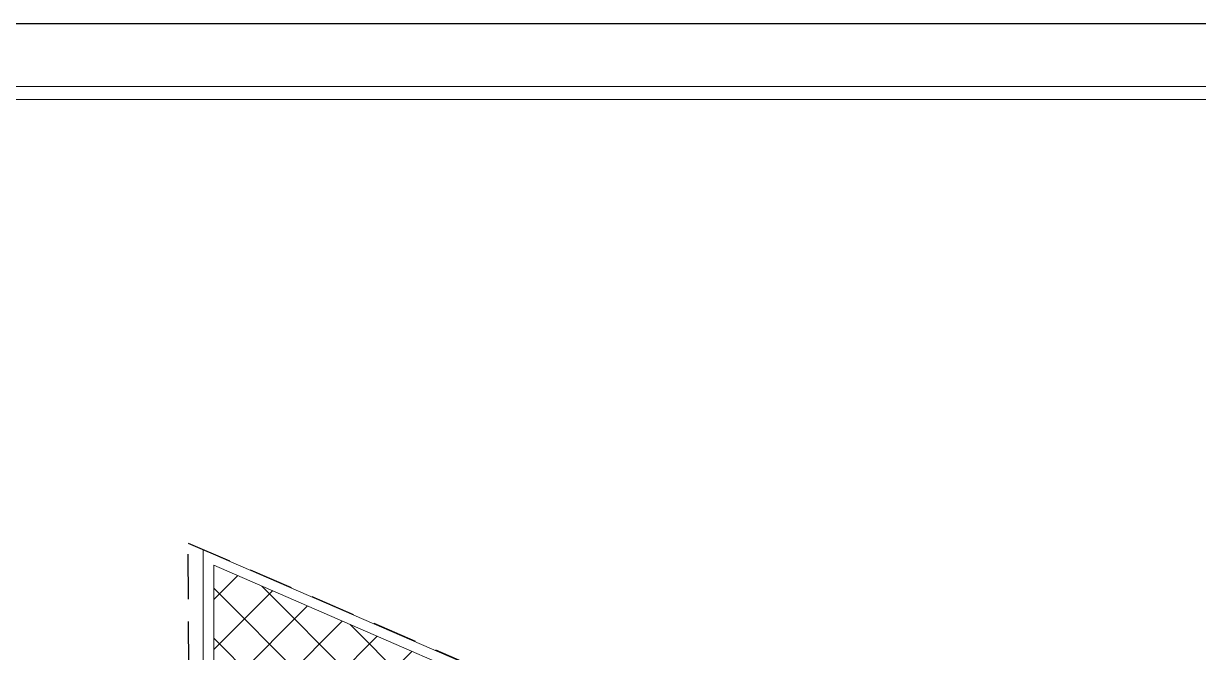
# Model space of a CAD drawing. Header units: millimetres. Extents: x 1832547 to 2001569, y -558009 to -417808.
# Drawn here: x 1906269 to 1922883, y -426693 to -417808 of the extents above; entities that cross this region are included whole.
import ezdxf

# ---------------------------------------------------------------- set-up
doc = ezdxf.new("R2010")
doc.units = ezdxf.units.MM
doc.header["$MEASUREMENT"] = 0
doc.linetypes.add('CENTER', pattern=[2, 1.25, -0.25, 0.25, -0.25])
doc.linetypes.add('HIDDEN', pattern=[9.525, 6.35, -3.175])
doc.layers.get('0').update_dxf_attribs({"linetype": 'CONTINUOUS'})
doc.layers.get('DEFPOINTS').update_dxf_attribs({"linetype": 'CONTINUOUS'})
for name, color, linetype, lineweight in [('CA.thay 145', 145, 'CONTINUOUS', 18), ('CA.tim 67', 67, 'CENTER', 9), ('CA.vat lieu 08', 8, 'CONTINUOUS', 5)]:
    doc.layers.add(name, color=color, linetype=linetype, lineweight=lineweight)

# ---------------------------------------------------------------- blocks, each defined once
blk = doc.blocks.new('A$C2d76a15f')
at = {"color": 4, "linetype": 'Continuous', "lineweight": 18}
blk.add_line((27498.5, 19312.8), (1212.4, 19312.8), dxfattribs=at)
blk.add_line((27405.3, 19219.6), (1305.6, 19219.6))
at = {"layer": 'DEFPOINTS', "ltscale": 600}
blk.add_line((0, 19765.3), (27951, 19765.3), dxfattribs=at)
blk = doc.blocks.new('A$C9f860816')
at = {"layer": 'CA.vat lieu 08', "ltscale": 1000}
h = blk.add_hatch(dxfattribs=at)
h.set_pattern_fill('ANSI37', color=256, scale=4000, angle=90)
h.set_pattern_definition([(135, (9399.46, 16430.64), (-353.553, -353.553), []), (225, (9399.46, 16430.64), (353.553, -353.553), [])])
h.paths.add_polyline_path([(12140, 18393), (7550, 20389), (6659, 20776), (6659, 15756), (12140, 15756)])
at = {"layer": 'CA.thay 145'}
for points in [[(6509, 15756), (6509, 20992), (18544, 15780), (13395, 56), (11529, 56)], [(6659, 15756), (6659, 20776), (18360, 15689), (13283, 206), (11529, 206)]]:
    blk.add_lwpolyline(points, dxfattribs=at)

msp = doc.modelspace()

# ---------------------------------------------------------------- linework, layer by layer
at = {"color": 12, "linetype": 'HIDDEN', "ltscale": 100, "true_color": 0xc20013}
msp.add_lwpolyline([(1885404.2, -435246.9), (1905903.4, -433889.9), (1907609.8, -433619.9), (1907414.6, -430036), (1908763.3, -429822.7), (1908606.2, -426889.9), (1908597.2, -425148.7), (1913365.1, -427203.4), (1919641, -429932.3), (1920844.1, -430455.4), (1918147.9, -438703.7), (1915689.3, -446195.2), (1905903.4, -446170.1), (1906168.6, -439904.3), (1901985.5, -440029.3), (1885797.2, -439255.1)], close=True, dxfattribs=at)

# ---------------------------------------------------------------- block references
at = {"layer": 'CA.thay 145', "xscale": 1.964289491847008, "yscale": 1.964289491847008, "zscale": 1.964289491847008}
msp.add_blockref('A$C2d76a15f', (1876382.2, -456632.6), dxfattribs=at)
at = {"layer": 'CA.tim 67'}
msp.add_blockref('A$C9f860816', (1902300.5, -446235.6), dxfattribs=at)

doc.saveas('drawing.dxf')
